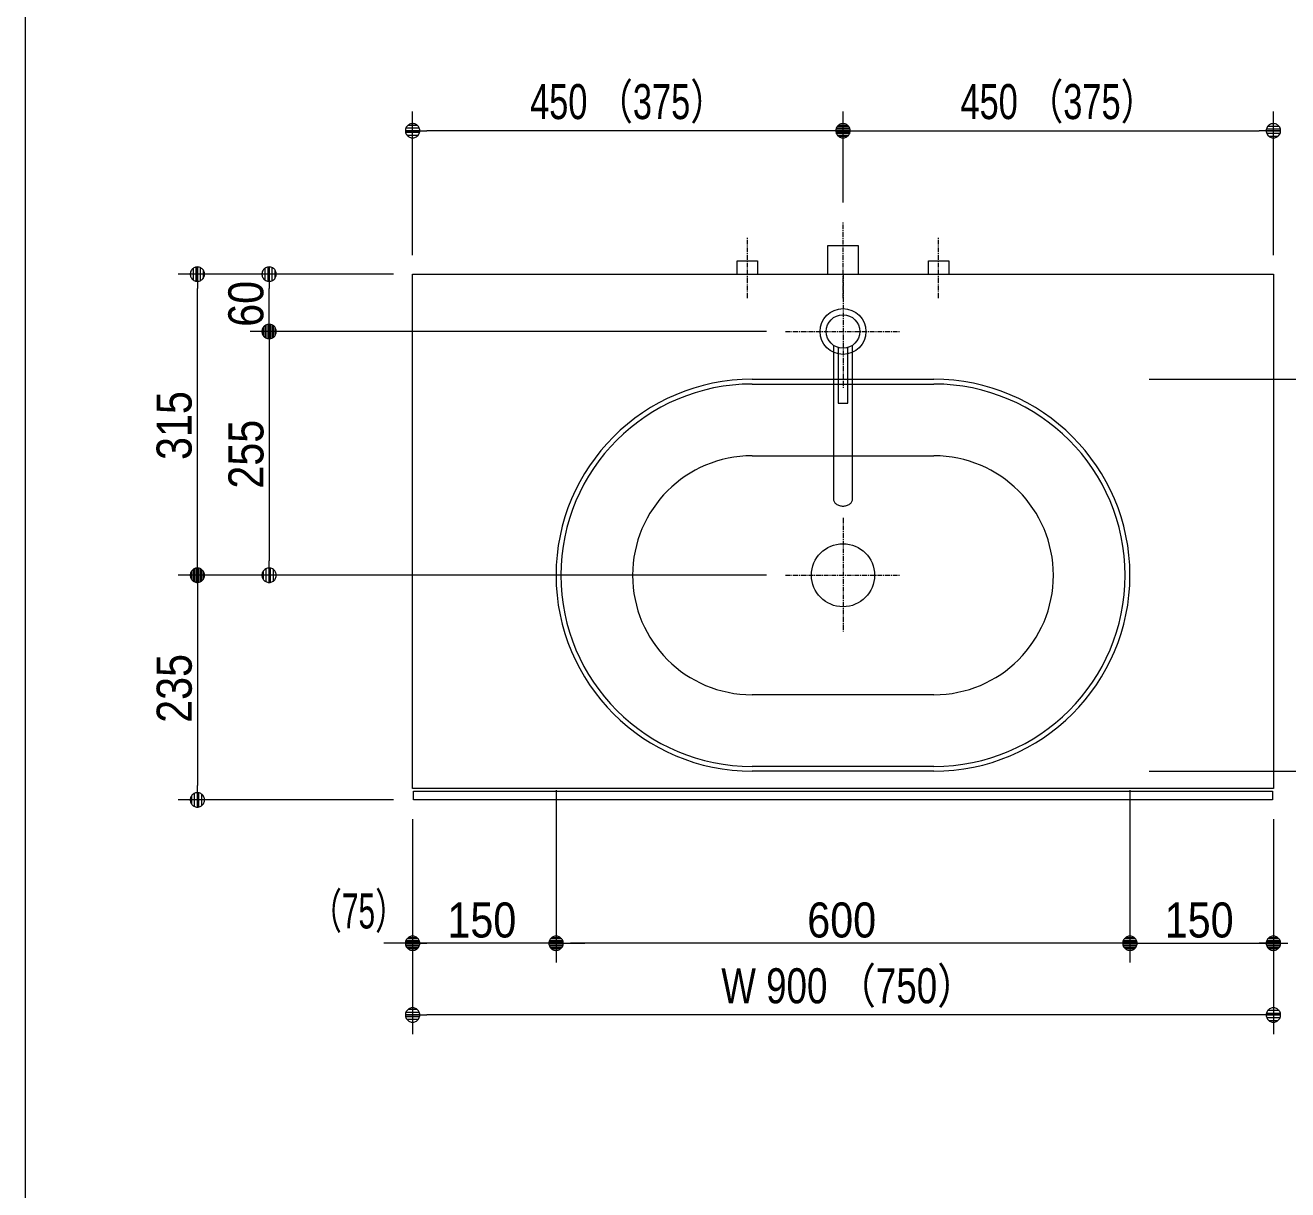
# Model space of a CAD drawing. Units: millimetres, scale not verified. Extents: x -6062 to 6062, y -3045 to 3045.
# Drawn here: x -368 to 953, y -778 to 440 of the extents above; entities that cross this region are included whole.
import ezdxf
from ezdxf.enums import TextEntityAlignment as Align

# ---------------------------------------------------------------- set-up
doc = ezdxf.new("R2010")
doc.units = ezdxf.units.MM
doc.header["$LTSCALE"] = 20
doc.linetypes.add('CHAIN1', pattern=[8, 5, -1, 1, -1])
for name, color, linetype, lineweight in [('0-0_1図面枠', 7, 'Continuous', 9), ('0-1_4給排水', 7, 'Continuous', 9), ('0-2_5ボウル・キャビネット', 7, 'Continuous', 9), ('0-3_2寸法-1', 7, 'Continuous', 9), ('0-4_0', 7, 'Continuous', 9), ('0-5_2寸法-2', 7, 'Continuous', 9)]:
    doc.layers.add(name, color=color, linetype=linetype, lineweight=lineweight)
doc.styles.add('ＭＳ Ｐゴシック', font='')
doc.styles.get('ＭＳ Ｐゴシック').set_extended_font_data('MS PGothic')

# ---------------------------------------------------------------- blocks, each defined once
blk = doc.blocks.new('グループ-4')
at = {"layer": '0-0_1図面枠'}
blk.add_line((28400, 41000), (28400, -48600), dxfattribs=at)
blk = doc.blocks.new('_Dot')
at = {"layer": '0-4_0'}
for p, q in [((-10, 0), (-20, 0)), ((9.78, 2), (-9.78, 2)), ((7.99, 6), (-7.99, 6)), ((9.16, -3.98), (-9.16, -3.98)), ((6, -7.98), (-6, -7.98))]:
    blk.add_line(p, q, dxfattribs=at)
for points in [[(10, 0), (9.92, 1.25), (9.69, 2.49), (9.3, 3.68), (8.76, 4.82), (8.09, 5.88), (7.29, 6.85), (6.37, 7.71), (5.36, 8.44), (4.26, 9.05), (3.09, 9.51), (1.87, 9.82), (0.63, 9.98), (-0.63, 9.98), (-1.87, 9.82), (-3.09, 9.51), (-4.26, 9.05), (-5.36, 8.44), (-6.37, 7.71), (-7.29, 6.85), (-8.09, 5.88), (-8.76, 4.82), (-9.3, 3.68), (-9.69, 2.49), (-9.92, 1.25), (-10, 0), (0, 0)], [(-10, 0), (-9.92, -1.25), (-9.69, -2.49), (-9.3, -3.68), (-8.76, -4.82), (-8.09, -5.88), (-7.29, -6.85), (-6.37, -7.71), (-5.36, -8.44), (-4.26, -9.05), (-3.09, -9.51), (-1.87, -9.82), (-0.63, -9.98), (0.63, -9.98), (1.87, -9.82), (3.09, -9.51), (4.26, -9.05), (5.36, -8.44), (6.37, -7.71), (7.29, -6.85), (8.09, -5.88), (8.76, -4.82), (9.3, -3.68), (9.69, -2.49), (9.92, -1.25), (10, 0), (0, 0)]]:
    blk.add_lwpolyline(points, close=True, dxfattribs=at)
blk = doc.blocks.new('グループ-50')
at = {"layer": '0-2_5ボウル・キャビネット'}
for p, q in [((43600, 1400), (47400, 1400)), ((43600, 1300), (47400, 1300)), ((43600, -200), (47400, -200)), ((47400, -5200), (43600, -5200)), ((47400, -6700), (43600, -6700)), ((47400, -6800), (43600, -6800))]:
    blk.add_line(p, q, dxfattribs=at)
at = {"layer": '0-2_5ボウル・キャビネット', "linetype": 'CHAIN1'}
for p, q in [((45500, -1500), (45500, -3900)), ((44300, -2700), (46700, -2700))]:
    blk.add_line(p, q, dxfattribs=at)
at = {"layer": '0-2_5ボウル・キャビネット'}
blk.add_circle((45500, -2700), 660, dxfattribs=at)
for centre, radius, start, end in [((43600, -2700), 4100, 90, 180), ((47400, -2700), 4100, 0, 90), ((43600, -2700), 4000, 90, 180), ((47400, -2700), 4000, 0, 90), ((43600, -2700), 2500, 90, 180), ((47400, -2700), 2500, 0, 90), ((43600, -2700), 4100, 180, 270), ((43600, -2700), 4000, 180, 270), ((43600, -2700), 2500, 180, 270), ((47400, -2700), 4100, 270, 0), ((47400, -2700), 4000, 270, 0), ((47400, -2700), 2500, 270, 0)]:
    blk.add_arc(centre, radius, start, end, dxfattribs=at)
blk = doc.blocks.new('グループ-62')
at = {"layer": '0-1_4給排水', "linetype": 'CHAIN1'}
for p, q in [((45500, 3600), (45500, 1200)), ((45500, 3600), (45500, 1200)), ((44300, 2400), (46700, 2400)), ((44300, 2400), (46700, 2400))]:
    blk.add_line(p, q, dxfattribs=at)
at = {"layer": '0-1_4給排水'}
for points in [[(45300, 2112.8), (45300, -1100), (45300.8, -1113.8), (45303.3, -1127.9), (45307.7, -1142.2), (45314, -1156.4), (45322.3, -1170.4), (45332.6, -1183.8), (45344.7, -1196.6), (45358.6, -1208.3), (45373.9, -1218.9), (45390.6, -1228.2), (45408.1, -1236.1), (45426.4, -1242.5), (45445, -1247.3), (45463.6, -1250.7), (45482, -1252.6), (45500, -1253.2), (45518, -1252.6), (45536.4, -1250.7), (45555, -1247.3), (45573.6, -1242.5), (45591.9, -1236.1), (45609.4, -1228.2), (45626.1, -1218.9), (45641.4, -1208.3), (45655.3, -1196.6), (45667.4, -1183.8), (45677.7, -1170.4), (45686, -1156.4), (45692.3, -1142.2), (45696.7, -1127.9), (45699.2, -1113.8), (45700, -1100), (45700, 2112.8)], [(45300, 2112.8), (45300, -1100), (45300.8, -1113.8), (45303.3, -1127.9), (45307.7, -1142.2), (45314, -1156.4), (45322.3, -1170.4), (45332.6, -1183.8), (45344.7, -1196.6), (45358.6, -1208.3), (45373.9, -1218.9), (45390.6, -1228.2), (45408.1, -1236.1), (45426.4, -1242.5), (45445, -1247.3), (45463.6, -1250.7), (45482, -1252.6), (45500, -1253.2), (45518, -1252.6), (45536.4, -1250.7), (45555, -1247.3), (45573.6, -1242.5), (45591.9, -1236.1), (45609.4, -1228.2), (45626.1, -1218.9), (45641.4, -1208.3), (45655.3, -1196.6), (45667.4, -1183.8), (45677.7, -1170.4), (45686, -1156.4), (45692.3, -1142.2), (45696.7, -1127.9), (45699.2, -1113.8), (45700, -1100), (45700, 2112.8)], [(45400, 2064.6), (45400, 900), (45600, 900), (45600, 2064.6)], [(45400, 2064.6), (45400, 900), (45600, 900), (45600, 2064.6)]]:
    blk.add_lwpolyline(points, dxfattribs=at)
for radius in [480, 480, 350, 350]:
    blk.add_circle((45500, 2400), radius, dxfattribs=at)
blk = doc.blocks.new('グループ-66')
at = {"layer": '0-1_4給排水', "linetype": 'CHAIN1'}
blk.add_line((45500, 3100), (45500, 4700), dxfattribs=at)
at = {"layer": '0-1_4給排水'}
blk.add_lwpolyline([(45180, 3600), (45180, 4200), (45820, 4200), (45820, 3600)], dxfattribs=at)
blk = doc.blocks.new('止水栓_平面_W100')
at = {"layer": '0-1_4給排水', "linetype": 'CHAIN1'}
for p, q in [((-2000, -500), (-2000, 780)), ((2000, -500), (2000, 780))]:
    blk.add_line(p, q, dxfattribs=at)
at = {"layer": '0-1_4給排水'}
for points in [[(-2210, 0), (-2210, 280), (-1790, 280), (-1790, 0)], [(1790, 0), (1790, 280), (2210, 280), (2210, 0)]]:
    blk.add_lwpolyline(points, dxfattribs=at)

msp = doc.modelspace()

# ---------------------------------------------------------------- linework, layer by layer
at = {"layer": '0-2_5ボウル・キャビネット'}
for points in [[(37.5, 180), (937.5, 180), (937.5, -358), (37.5, -358)], [(38.5, -361), (936.5, -361), (936.5, -370), (38.5, -370)]]:
    msp.add_lwpolyline(points, close=True, dxfattribs=at)
at = {"layer": '0-3_2寸法-1'}
for p, q in [((37.5, 200), (37.5, 350)), ((487.5, 255), (487.5, 350)), ((487.5, 255), (487.5, 350)), ((937.5, 200), (937.5, 350)), ((472.49, 330), (52.51, 330)), ((502.51, 330), (922.49, 330)), ((-132.5, 180), (-207.5, 180)), ((17.5, 180), (-132.5, 180)), ((-187.5, -119.99), (-187.5, 164.99)), ((-112.5, 135.01), (-112.5, 164.99)), ((407.5, 120), (-132.5, 120)), ((407.5, 120), (-132.5, 120)), ((-112.5, 104.99), (-112.5, -119.99)), ((807.5, 70), (1107.5, 70)), ((-132.5, -135), (-207.5, -135)), ((-132.5, -135), (-207.5, -135)), ((407.5, -135), (-132.5, -135)), ((-187.5, -150.01), (-187.5, -354.99)), ((807.5, -340), (1107.5, -340)), ((187.5, -360), (187.5, -540)), ((787.5, -360), (787.5, -540)), ((17.5, -370), (-207.5, -370)), ((37.5, -390), (37.5, -540)), ((187.5, -390), (187.5, -540)), ((787.5, -390), (787.5, -540)), ((937.5, -390), (937.5, -540)), ((172.49, -520), (52.51, -520)), ((772.49, -520), (202.51, -520)), ((802.51, -520), (922.49, -520)), ((37.5, -540), (37.5, -615)), ((937.5, -540), (937.5, -615)), ((922.49, -595), (52.51, -595))]:
    msp.add_line(p, q, dxfattribs=at)
at = {"layer": '0-5_2寸法-2'}
for p, q in [((37.5, -390), (37.5, -540)), ((187.5, -390), (187.5, -540)), ((787.5, -390), (787.5, -540)), ((937.5, -390), (937.5, -540)), ((22.49, -520), (7.49, -520)), ((187.5, -520), (37.5, -520)), ((202.51, -520), (217.51, -520)), ((772.49, -520), (757.49, -520)), ((787.5, -520), (937.5, -520))]:
    msp.add_line(p, q, dxfattribs=at)

# ---------------------------------------------------------------- block references
at = {"layer": '0-0_1図面枠', "xscale": 0.05, "yscale": 0.05}
msp.add_blockref('グループ-4', (-1787.5, 0), dxfattribs=at)
at = {"layer": '0-1_4給排水', "xscale": 0.05, "yscale": 0.05}
for name, p in [('グループ-66', (-1787.5, 0)), ('止水栓_平面_W100', (487.5, 180)), ('グループ-62', (-1787.5, 0))]:
    msp.add_blockref(name, p, dxfattribs=at)
at = {"layer": '0-2_5ボウル・キャビネット', "xscale": 0.05, "yscale": 0.05}
msp.add_blockref('グループ-50', (-1787.5, 0), dxfattribs=at)
at = {"layer": '0-3_2寸法-1', "xscale": 0.7503418, "yscale": 0.7503418}
for p, rotation in [((37.5, 330), 180), ((487.5, 330), 180), ((-187.5, 180), 90), ((-112.5, 180), 90), ((-112.5, 120), 270), ((-112.5, 120), 90), ((-187.5, -135), 270), ((-187.5, -135), 90), ((-112.5, -135), 270), ((-187.5, -370), 270), ((37.5, -520), 180), ((187.5, -520), 180), ((787.5, -520), 180), ((37.5, -595), 180)]:
    msp.add_blockref('_Dot', p, dxfattribs=dict(at, rotation=rotation))
for p in [(487.5, 330), (937.5, 330), (187.5, -520), (787.5, -520), (937.5, -520), (937.5, -595)]:
    msp.add_blockref('_Dot', p, dxfattribs=at)
at = {"layer": '0-5_2寸法-2', "xscale": 0.7503418, "yscale": 0.7503418}
for p in [(37.5, -520), (787.5, -520)]:
    msp.add_blockref('_Dot', p, dxfattribs=at)
at = {"layer": '0-5_2寸法-2', "xscale": 0.7503418, "yscale": 0.7503418, "rotation": 180}
for p in [(187.5, -520), (937.5, -520)]:
    msp.add_blockref('_Dot', p, dxfattribs=at)

# ---------------------------------------------------------------- texts
at = {"layer": '0-3_2寸法-1', "style": 'ＭＳ Ｐゴシック'}
for s, height, width, p in [('450 （375）', 36.66, 0.75, (160.29, 331.19)), ('450 （375）', 36.66, 0.75, (610.29, 331.19)), ('150', 36.66, 0.9, (73.89, -524.96)), ('600', 36.66, 0.9, (450.12, -524.96)), ('150', 36.66, 0.9, (823.89, -524.96)), ('W 900 （750）', 36.69, 0.8, (360.23, -593.81))]:
    msp.add_text(s, height=height, dxfattribs=dict(at, width=width)).set_placement(p, align=Align.BOTTOM_LEFT)
at = {"layer": '0-3_2寸法-1', "style": 'ＭＳ Ｐゴシック', "width": 0.9}
for s, p in [('60', (-107.54, 124.92)), ('315', (-182.54, -14.39)), ('255', (-107.44, -44.39)), ('235', (-182.44, -289.39))]:
    msp.add_text(s, height=36.66, rotation=90, dxfattribs=at).set_placement(p, align=Align.BOTTOM_LEFT)
at = {"layer": '0-5_2寸法-2', "style": 'ＭＳ Ｐゴシック', "width": 0.65}
msp.add_text('（75）', height=36.69, dxfattribs=at).set_placement((-68.93, -515.51), align=Align.BOTTOM_LEFT)

doc.saveas('drawing.dxf')
